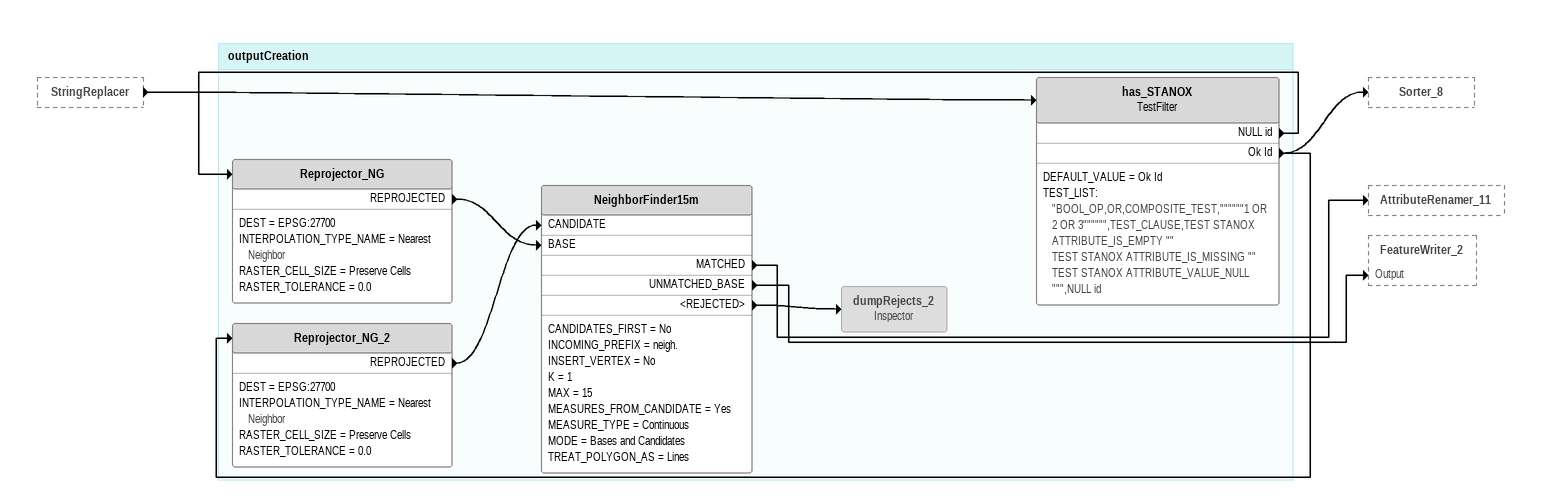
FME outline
StringReplacer [outside]
    -> has_STANOX

Bookmark: outputCreation
has_STANOX: TestFilter
    DEFAULT_VALUE = Ok Id
    TEST_LIST:
      "BOOL_OP,OR,COMPOSITE_TEST,""""""1 OR 2 OR 3"""""",TEST_CLAUSE,TEST STANOX ATTRIBUTE_IS_EMPTY ""
      TEST STANOX ATTRIBUTE_IS_MISSING ""
      TEST STANOX ATTRIBUTE_VALUE_NULL """,NULL id
    NULL id -> Reprojector_NG
    Ok Id -> Sorter_8
    Ok Id -> Reprojector_NG_2
Reprojector_NG
    DEST = EPSG:27700
    INTERPOLATION_TYPE_NAME = Nearest Neighbor
    RASTER_CELL_SIZE = Preserve Cells
    RASTER_TOLERANCE = 0.0
    REPROJECTED -> NeighborFinder15m [BASE]
Reprojector_NG_2
    DEST = EPSG:27700
    INTERPOLATION_TYPE_NAME = Nearest Neighbor
    RASTER_CELL_SIZE = Preserve Cells
    RASTER_TOLERANCE = 0.0
    REPROJECTED -> NeighborFinder15m [CANDIDATE]
NeighborFinder15m
    CANDIDATES_FIRST = No
    INCOMING_PREFIX = neigh.
    INSERT_VERTEX = No
    K = 1
    MAX = 15
    MEASURES_FROM_CANDIDATE = Yes
    MEASURE_TYPE = Continuous
    MODE = Bases and Candidates
    TREAT_POLYGON_AS = Lines
    MATCHED -> AttributeRenamer_11
    UNMATCHED_BASE -> FeatureWriter_2 [Output]
    <REJECTED> -> dumpRejects_2
dumpRejects_2: Inspector [off]
